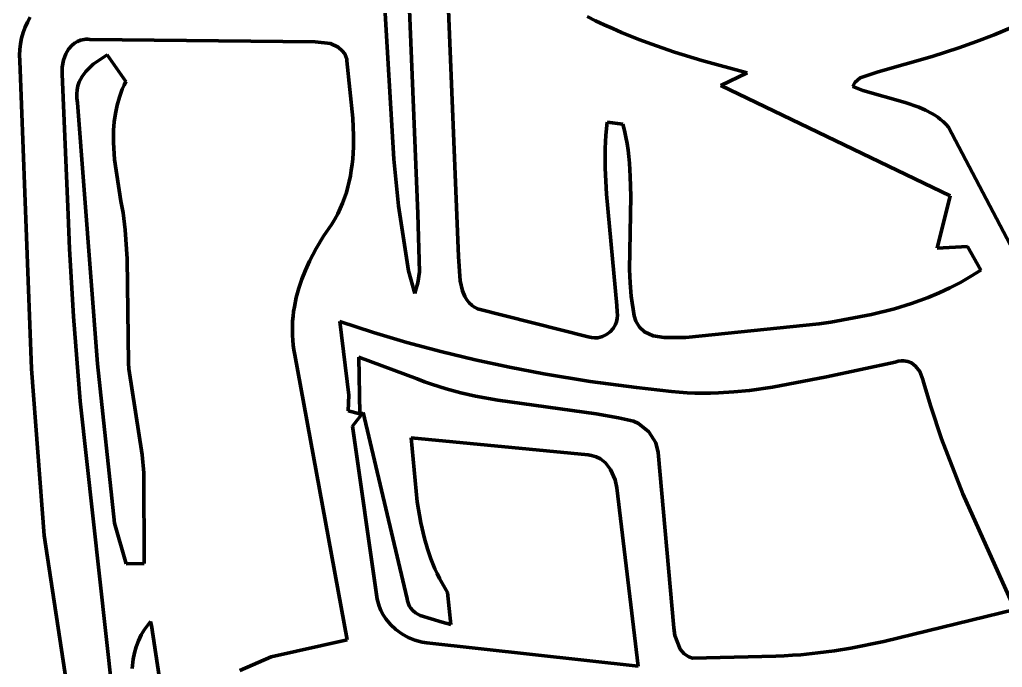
# Model space of a CAD drawing. Header units: millimetres. Extents: x 0 to 14, y 0 to 17.6.
# Drawn here: x 3.484 to 5.435, y 7.003 to 8.29 of the extents above; entities that cross this region are included whole.
import ezdxf

# ---------------------------------------------------------------- set-up
doc = ezdxf.new("R2010")
doc.units = ezdxf.units.MM
doc.layers.add('color#010506ff', color=7, linetype='CONTINUOUS', lineweight=100)
doc.layers.add('color#ffffffff', color=7, linetype='CONTINUOUS', lineweight=100)

msp = doc.modelspace()

# ---------------------------------------------------------------- linework, layer by layer
at = {"layer": 'color#010506ff'}
for p, q in [((4.3265, 8.5395), (4.3556, 7.8192)), ((4.2744, 7.9041), (4.2503, 8.5143)), ((4.208, 8.3367), (4.2272, 8.0128)), ((3.4995, 8.2851), (3.505, 8.295)), ((4.6276, 8.2877), (4.6109, 8.2961)), ((3.4909, 8.2642), (3.4948, 8.2748)), ((3.4948, 8.2748), (3.4995, 8.2851)), ((4.6445, 8.2797), (4.6276, 8.2877)), ((4.6615, 8.2719), (4.6445, 8.2797)), ((5.4532, 8.274), (5.4188, 8.2596)), ((3.4858, 8.242), (3.4879, 8.2532)), ((3.4879, 8.2532), (3.4909, 8.2642)), ((4.6787, 8.2645), (4.6615, 8.2719)), ((4.7135, 8.2505), (4.6787, 8.2645)), ((5.4188, 8.2596), (5.384, 8.2463)), ((3.4845, 8.2307), (3.4858, 8.242)), ((3.588, 8.2387), (3.5813, 8.2311)), ((3.5932, 8.2429), (3.588, 8.2387)), ((3.5989, 8.2463), (3.5932, 8.2429)), ((3.6052, 8.2488), (3.5989, 8.2463)), ((3.6121, 8.2504), (3.6052, 8.2488)), ((3.6157, 8.2507), (3.6121, 8.2504)), ((3.6195, 8.2508), (3.6157, 8.2507)), ((3.6234, 8.2505), (3.6195, 8.2508)), ((4.0707, 8.246), (3.6234, 8.2505)), ((4.1011, 8.2421), (4.0707, 8.246)), ((4.1163, 8.2351), (4.1011, 8.2421)), ((4.1245, 8.2281), (4.1163, 8.2351)), ((4.7488, 8.2375), (4.7135, 8.2505)), ((4.7844, 8.2254), (4.7488, 8.2375)), ((5.3489, 8.2338), (5.2956, 8.2166)), ((5.384, 8.2463), (5.3489, 8.2338)), ((3.4841, 8.2193), (3.4845, 8.2307)), ((3.4847, 8.2078), (3.4841, 8.2193)), ((3.5759, 8.2222), (3.5709, 8.2091)), ((3.5813, 8.2311), (3.5759, 8.2222)), ((3.6298, 8.2011), (3.6578, 8.2199)), ((3.6578, 8.2199), (3.695, 8.1671)), ((4.1294, 8.2216), (4.1245, 8.2281)), ((4.1318, 8.2166), (4.1294, 8.2216)), ((4.1334, 8.2111), (4.1318, 8.2166)), ((4.8383, 8.2089), (4.7844, 8.2254)), ((5.2956, 8.2166), (5.1885, 8.1861)), ((3.5076, 7.5964), (3.4847, 8.2078)), ((3.5709, 8.2091), (3.5684, 8.1951)), ((3.5684, 8.1951), (3.5684, 8.1812)), ((3.6152, 8.1866), (3.6298, 8.2011)), ((4.134, 8.2082), (4.1334, 8.2111)), ((4.1457, 8.0938), (4.134, 8.2082)), ((4.9283, 8.1844), (4.8383, 8.2089)), ((3.5684, 8.1812), (3.5805, 7.902)), ((3.6026, 8.1662), (3.6081, 8.1768)), ((3.6081, 8.1768), (3.6152, 8.1866)), ((4.8763, 8.1588), (4.9283, 8.1844)), ((5.1885, 8.1861), (5.1528, 8.1742)), ((3.5982, 8.1507), (3.5999, 8.1586)), ((3.5999, 8.1586), (3.6026, 8.1662)), ((3.6913, 8.1594), (3.6879, 8.1516)), ((3.695, 8.1671), (3.6913, 8.1594)), ((5.3315, 7.9401), (4.8763, 8.1588)), ((5.1421, 8.165), (5.138, 8.1573)), ((5.138, 8.1573), (5.1578, 8.1493)), ((5.1528, 8.1742), (5.1421, 8.165)), ((3.5974, 8.1424), (3.5982, 8.1507)), ((3.5976, 8.1336), (3.5974, 8.1424)), ((3.6822, 8.1358), (3.6777, 8.1197)), ((3.6849, 8.1437), (3.6822, 8.1358)), ((3.6879, 8.1516), (3.6849, 8.1437)), ((5.1578, 8.1493), (5.2422, 8.1254)), ((3.599, 8.1245), (3.5976, 8.1336)), ((3.6384, 7.6059), (3.599, 8.1245)), ((3.6777, 8.1197), (3.6743, 8.1035)), ((5.2422, 8.1254), (5.2696, 8.116)), ((3.6743, 8.1035), (3.672, 8.0871)), ((5.2696, 8.116), (5.2826, 8.1102)), ((5.2826, 8.1102), (5.2951, 8.1036)), ((5.2951, 8.1036), (5.3011, 8.0998)), ((5.3011, 8.0998), (5.307, 8.0958)), ((3.672, 8.0871), (3.6707, 8.0705)), ((4.147, 8.0592), (4.1457, 8.0938)), ((4.6482, 8.0602), (4.6506, 8.0863)), ((4.6506, 8.0863), (4.6819, 8.0823)), ((4.6819, 8.0823), (4.6851, 8.0695)), ((5.307, 8.0958), (5.3126, 8.0915)), ((5.3126, 8.0915), (5.3181, 8.0868)), ((5.3181, 8.0868), (5.3233, 8.0818)), ((5.3233, 8.0818), (5.3283, 8.0764)), ((3.6707, 8.0705), (3.6702, 8.0455)), ((4.1467, 8.0362), (4.147, 8.0592)), ((4.6468, 8.0341), (4.6482, 8.0602)), ((4.6851, 8.0695), (4.6879, 8.0566)), ((5.3283, 8.0764), (5.4848, 7.7779)), ((3.6702, 8.0455), (3.6722, 8.0119)), ((4.6879, 8.0566), (4.6902, 8.0437)), ((4.6902, 8.0437), (4.6921, 8.0308)), ((4.1453, 8.0134), (4.1467, 8.0362)), ((4.6466, 7.995), (4.6468, 8.0341)), ((4.6921, 8.0308), (4.6937, 8.0178)), ((3.6722, 8.0119), (3.6853, 7.9291)), ((4.1426, 7.9908), (4.1441, 8.0021)), ((4.1441, 8.0021), (4.1453, 8.0134)), ((4.2272, 8.0128), (4.2364, 7.9198)), ((4.6937, 8.0178), (4.6949, 8.0047)), ((4.6949, 8.0047), (4.6965, 7.9785)), ((4.1385, 7.9685), (4.1407, 7.9796)), ((4.1407, 7.9796), (4.1426, 7.9908)), ((4.6489, 7.943), (4.6466, 7.995)), ((4.1358, 7.9575), (4.1385, 7.9685)), ((4.6965, 7.9785), (4.6972, 7.939)), ((4.1291, 7.9358), (4.1327, 7.9466)), ((4.1327, 7.9466), (4.1358, 7.9575)), ((4.6697, 7.7222), (4.6489, 7.943)), ((3.6853, 7.9291), (3.6894, 7.9063)), ((4.1206, 7.9145), (4.1251, 7.9251)), ((4.1251, 7.9251), (4.1291, 7.9358)), ((4.6972, 7.939), (4.6951, 7.7932)), ((5.3054, 7.836), (5.3315, 7.9401)), ((3.5805, 7.902), (3.5833, 7.8345)), ((3.6894, 7.9063), (3.6939, 7.8721)), ((4.1099, 7.8938), (4.1155, 7.9041)), ((4.1155, 7.9041), (4.1206, 7.9145)), ((4.2364, 7.9198), (4.2563, 7.7907)), ((4.278, 7.7886), (4.2744, 7.9041)), ((4.0876, 7.86), (4.1038, 7.8836)), ((4.1038, 7.8836), (4.1099, 7.8938)), ((3.6939, 7.8721), (3.6978, 7.8148)), ((4.0726, 7.8354), (4.0876, 7.86)), ((3.5833, 7.8345), (3.591, 7.6999)), ((4.0593, 7.8099), (4.0726, 7.8354)), ((5.3656, 7.8389), (5.3054, 7.836)), ((5.3921, 7.7924), (5.3656, 7.8389)), ((3.6978, 7.8148), (3.7005, 7.6075)), ((4.0514, 7.7924), (4.0593, 7.8099)), ((4.3556, 7.8192), (4.3585, 7.7707)), ((4.0444, 7.7746), (4.0514, 7.7924)), ((4.2563, 7.7907), (4.2685, 7.7456)), ((4.2746, 7.7669), (4.278, 7.7886)), ((4.6951, 7.7932), (4.6962, 7.7668)), ((5.3722, 7.7796), (5.3921, 7.7924)), ((4.0383, 7.7565), (4.0444, 7.7746)), ((4.2703, 7.7509), (4.2746, 7.7669)), ((4.3585, 7.7707), (4.3631, 7.7509)), ((4.6962, 7.7668), (4.6984, 7.7406)), ((5.331, 7.757), (5.3518, 7.7678)), ((5.3518, 7.7678), (5.3722, 7.7796)), ((4.0334, 7.7381), (4.0383, 7.7565)), ((4.2685, 7.7456), (4.2703, 7.7509)), ((4.3631, 7.7509), (4.3677, 7.74)), ((5.2881, 7.738), (5.3097, 7.7471)), ((5.3097, 7.7471), (5.331, 7.757)), ((4.0295, 7.7195), (4.0334, 7.7381)), ((4.3677, 7.74), (4.3717, 7.7334)), ((4.3717, 7.7334), (4.3766, 7.7273)), ((4.3766, 7.7273), (4.3825, 7.722)), ((4.6984, 7.7406), (4.6999, 7.7275)), ((4.6999, 7.7275), (4.7019, 7.7145)), ((5.2213, 7.7156), (5.255, 7.726)), ((5.255, 7.726), (5.2881, 7.738)), ((4.0269, 7.7007), (4.0281, 7.7101)), ((4.0281, 7.7101), (4.0295, 7.7195)), ((4.3825, 7.722), (4.3859, 7.7195)), ((4.3859, 7.7195), (4.3895, 7.7173)), ((4.3895, 7.7173), (4.3934, 7.7153)), ((4.3934, 7.7153), (4.6129, 7.6598)), ((4.6704, 7.7092), (4.6697, 7.7222)), ((4.671, 7.7025), (4.6704, 7.7092)), ((4.7019, 7.7145), (4.7042, 7.7015)), ((5.1756, 7.7041), (5.2213, 7.7156)), ((3.591, 7.6999), (3.6042, 7.5318)), ((4.0256, 7.6817), (4.0261, 7.6912)), ((4.0261, 7.6912), (4.0269, 7.7007)), ((4.12, 7.6905), (4.1375, 7.5436)), ((4.1863, 7.6687), (4.12, 7.6905)), ((4.6672, 7.6841), (4.6693, 7.6899)), ((4.6693, 7.6899), (4.6706, 7.6961)), ((4.6706, 7.6961), (4.671, 7.7025)), ((4.7042, 7.7015), (4.7075, 7.6906)), ((4.7075, 7.6906), (4.7147, 7.6791)), ((5.0713, 7.6859), (5.0945, 7.6892)), ((5.0945, 7.6892), (5.1756, 7.7041)), ((4.0255, 7.6722), (4.0256, 7.6817)), ((4.0257, 7.6626), (4.0255, 7.6722)), ((4.2531, 7.6488), (4.1863, 7.6687)), ((4.6492, 7.6642), (4.6565, 7.6696)), ((4.6565, 7.6696), (4.6626, 7.6763)), ((4.6626, 7.6763), (4.6672, 7.6841)), ((4.7147, 7.6791), (4.7246, 7.67)), ((4.7246, 7.67), (4.7418, 7.6616)), ((4.8065, 7.6585), (5.0713, 7.6859)), ((4.0263, 7.653), (4.0257, 7.6626)), ((4.0273, 7.6434), (4.0263, 7.653)), ((4.3204, 7.6306), (4.2531, 7.6488)), ((4.6129, 7.6598), (4.6193, 7.6583)), ((4.6193, 7.6583), (4.6257, 7.6578)), ((4.6257, 7.6578), (4.632, 7.6581)), ((4.632, 7.6581), (4.641, 7.6603)), ((4.641, 7.6603), (4.6492, 7.6642)), ((4.7418, 7.6616), (4.7639, 7.6586)), ((4.7639, 7.6586), (4.8065, 7.6585)), ((4.0286, 7.6338), (4.0273, 7.6434)), ((4.0304, 7.6242), (4.0286, 7.6338)), ((4.3882, 7.6141), (4.3204, 7.6306)), ((4.1345, 7.0578), (4.0304, 7.6242)), ((4.1594, 7.5071), (4.1575, 7.6193)), ((4.1575, 7.6193), (4.2736, 7.5762)), ((4.4564, 7.5994), (4.3882, 7.6141)), ((5.2223, 7.6093), (5.0858, 7.5802)), ((5.2283, 7.6113), (5.2223, 7.6093)), ((5.234, 7.6123), (5.2283, 7.6113)), ((5.2396, 7.6124), (5.234, 7.6123)), ((5.2474, 7.611), (5.2396, 7.6124)), ((5.2545, 7.6079), (5.2474, 7.611)), ((3.533, 7.2649), (3.5076, 7.5964)), ((3.6724, 7.29), (3.6384, 7.6059)), ((3.7005, 7.6075), (3.7012, 7.596)), ((3.7012, 7.596), (3.7273, 7.4254)), ((4.5249, 7.5862), (4.4564, 7.5994)), ((5.2628, 7.6015), (5.2545, 7.6079)), ((5.2711, 7.5908), (5.2628, 7.6015)), ((5.2775, 7.5751), (5.2711, 7.5908)), ((4.2736, 7.5762), (4.2878, 7.5707)), ((4.2878, 7.5707), (4.302, 7.5656)), ((4.6167, 7.5712), (4.5249, 7.5862)), ((4.7089, 7.5589), (4.6167, 7.5712)), ((5.0858, 7.5802), (4.979, 7.5598)), ((5.2787, 7.5696), (5.2775, 7.5751)), ((4.302, 7.5656), (4.3164, 7.5609)), ((4.3164, 7.5609), (4.3309, 7.5565)), ((4.3309, 7.5565), (4.3454, 7.5525)), ((4.3454, 7.5525), (4.36, 7.5488)), ((4.7782, 7.5513), (4.7089, 7.5589)), ((4.7938, 7.5499), (4.7782, 7.5513)), ((4.9022, 7.5505), (4.8714, 7.5486)), ((4.933, 7.5535), (4.9022, 7.5505)), ((4.979, 7.5598), (4.933, 7.5535)), ((5.293, 7.5212), (5.2787, 7.5696)), ((3.6042, 7.5318), (3.6712, 6.9285)), ((4.1375, 7.5436), (4.1361, 7.5127)), ((4.36, 7.5488), (4.3894, 7.5422)), ((4.3894, 7.5422), (4.4338, 7.534)), ((4.4338, 7.534), (4.6286, 7.5068)), ((4.8094, 7.5488), (4.7938, 7.5499)), ((4.8249, 7.5482), (4.8094, 7.5488)), ((4.8404, 7.548), (4.8249, 7.5482)), ((4.8559, 7.5481), (4.8404, 7.548)), ((4.8714, 7.5486), (4.8559, 7.5481)), ((4.1361, 7.5127), (4.1594, 7.5071)), ((5.3143, 7.4574), (5.293, 7.5212)), ((4.1662, 7.5095), (4.1452, 7.4825)), ((4.2472, 7.1647), (4.1662, 7.5095)), ((4.6286, 7.5068), (4.6732, 7.4988)), ((4.6732, 7.4988), (4.7026, 7.4924)), ((4.7026, 7.4924), (4.713, 7.4876)), ((4.1452, 7.4825), (4.194, 7.1389)), ((4.713, 7.4876), (4.7331, 7.4714)), ((4.6128, 7.4251), (4.2611, 7.4594)), ((4.2611, 7.4594), (4.2731, 7.3321)), ((4.7331, 7.4714), (4.7469, 7.4495)), ((5.3567, 7.3477), (5.3143, 7.4574)), ((4.7469, 7.4495), (4.7518, 7.43)), ((3.7273, 7.4254), (3.7304, 7.3896)), ((4.6194, 7.4244), (4.6128, 7.4251)), ((4.6287, 7.4216), (4.6194, 7.4244)), ((4.6371, 7.4172), (4.6287, 7.4216)), ((4.6469, 7.4092), (4.6371, 7.4172)), ((4.7518, 7.43), (4.7832, 7.082)), ((4.6569, 7.3964), (4.6469, 7.4092)), ((4.6663, 7.3755), (4.6569, 7.3964)), ((3.7304, 7.3896), (3.731, 7.2093)), ((4.6695, 7.3599), (4.6663, 7.3755)), ((4.7123, 7.0058), (4.6695, 7.3599)), ((5.4598, 7.1179), (5.3567, 7.3477)), ((4.2731, 7.3321), (4.2804, 7.2901)), ((3.6957, 7.2091), (3.6724, 7.29)), ((4.2804, 7.2901), (4.2877, 7.2591)), ((3.6194, 6.696), (3.533, 7.2649)), ((4.2877, 7.2591), (4.2937, 7.2388)), ((4.2937, 7.2388), (4.3006, 7.2187)), ((4.3006, 7.2187), (4.3087, 7.1991)), ((3.731, 7.2093), (3.6957, 7.2091)), ((4.3087, 7.1991), (4.3131, 7.1894)), ((4.3131, 7.1894), (4.3179, 7.1798)), ((4.3179, 7.1798), (4.323, 7.1704)), ((4.2533, 7.1392), (4.2472, 7.1647)), ((4.323, 7.1704), (4.3284, 7.161)), ((4.3284, 7.161), (4.3338, 7.152)), ((4.3338, 7.152), (4.34, 7.0882)), ((4.194, 7.1389), (4.195, 7.1342)), ((4.195, 7.1342), (4.1977, 7.1249)), ((4.1977, 7.1249), (4.2014, 7.116)), ((4.2542, 7.1351), (4.2533, 7.1392)), ((4.2553, 7.1313), (4.2542, 7.1351)), ((4.2567, 7.1278), (4.2553, 7.1313)), ((4.2583, 7.1245), (4.2567, 7.1278)), ((4.2603, 7.1215), (4.2583, 7.1245)), ((4.2647, 7.1162), (4.2603, 7.1215)), ((4.2014, 7.116), (4.2059, 7.1075)), ((4.2059, 7.1075), (4.2111, 7.0994)), ((4.27, 7.1117), (4.2647, 7.1162)), ((4.2791, 7.1062), (4.27, 7.1117)), ((4.3227, 7.0932), (4.2791, 7.1062)), ((5.1999, 7.0548), (5.4598, 7.1179)), ((3.7321, 7.0788), (3.7358, 7.0841)), ((3.7358, 7.0841), (3.7399, 7.0894)), ((3.7399, 7.0894), (3.7442, 7.0946)), ((3.7442, 7.0946), (3.7462, 7.0867)), ((3.7462, 7.0867), (3.7791, 6.863)), ((4.2111, 7.0994), (4.2204, 7.0882)), ((4.2204, 7.0882), (4.231, 7.0782)), ((4.34, 7.0882), (4.3227, 7.0932)), ((3.72, 7.0562), (3.7254, 7.0677)), ((3.7254, 7.0677), (3.7321, 7.0788)), ((4.231, 7.0782), (4.2428, 7.0696)), ((4.2428, 7.0696), (4.2556, 7.0625)), ((4.7832, 7.082), (4.7851, 7.0665)), ((4.7851, 7.0665), (4.7953, 7.0395)), ((3.7121, 7.0322), (3.7155, 7.0443)), ((3.7155, 7.0443), (3.72, 7.0562)), ((3.9836, 7.0244), (4.1345, 7.0578)), ((4.2556, 7.0625), (4.269, 7.057)), ((4.269, 7.057), (4.283, 7.0534)), ((4.283, 7.0534), (4.2926, 7.052)), ((4.2926, 7.052), (4.7123, 7.0058)), ((5.1345, 7.0417), (5.1999, 7.0548)), ((3.7096, 7.0198), (3.7121, 7.0322)), ((3.9215, 6.997), (3.9836, 7.0244)), ((4.7953, 7.0395), (4.8036, 7.03)), ((4.8036, 7.03), (4.8124, 7.0244)), ((4.8124, 7.0244), (4.8202, 7.0217)), ((4.8202, 7.0217), (4.9851, 7.0256)), ((4.9851, 7.0256), (5.0019, 7.0262)), ((5.0019, 7.0262), (5.0186, 7.0272)), ((5.0186, 7.0272), (5.0353, 7.0284)), ((5.0353, 7.0284), (5.0685, 7.0319)), ((5.0685, 7.0319), (5.1016, 7.0363)), ((5.1016, 7.0363), (5.1345, 7.0417)), ((3.7075, 7.0008), (3.7096, 7.0198))]:
    msp.add_line(p, q, dxfattribs=at)
at = {"layer": 'color#ffffffff'}
for p, q in [((4.3556, 7.8192), (4.3265, 8.5395)), ((4.2503, 8.5143), (4.2744, 7.9041)), ((4.2272, 8.0128), (4.208, 8.3367)), ((3.505, 8.295), (3.4995, 8.2851)), ((4.6109, 8.2961), (4.6276, 8.2877)), ((3.4948, 8.2748), (3.4909, 8.2642)), ((3.4995, 8.2851), (3.4948, 8.2748)), ((4.6276, 8.2877), (4.6445, 8.2797)), ((4.6445, 8.2797), (4.6615, 8.2719)), ((5.4188, 8.2596), (5.4532, 8.274)), ((3.4879, 8.2532), (3.4858, 8.242)), ((3.4909, 8.2642), (3.4879, 8.2532)), ((4.6615, 8.2719), (4.6787, 8.2645)), ((4.6787, 8.2645), (4.7135, 8.2505)), ((5.384, 8.2463), (5.4188, 8.2596)), ((3.4858, 8.242), (3.4845, 8.2307)), ((3.5813, 8.2311), (3.588, 8.2387)), ((3.588, 8.2387), (3.5932, 8.2429)), ((3.5932, 8.2429), (3.5989, 8.2463)), ((3.5989, 8.2463), (3.6052, 8.2488)), ((3.6052, 8.2488), (3.6121, 8.2504)), ((3.6121, 8.2504), (3.6157, 8.2507)), ((3.6157, 8.2507), (3.6195, 8.2508)), ((3.6195, 8.2508), (3.6234, 8.2505)), ((3.6234, 8.2505), (4.0707, 8.246)), ((4.0707, 8.246), (4.1011, 8.2421)), ((4.1011, 8.2421), (4.1163, 8.2351)), ((4.1163, 8.2351), (4.1245, 8.2281)), ((4.7135, 8.2505), (4.7488, 8.2375)), ((4.7488, 8.2375), (4.7844, 8.2254)), ((5.2956, 8.2166), (5.3489, 8.2338)), ((5.3489, 8.2338), (5.384, 8.2463)), ((3.4845, 8.2307), (3.4841, 8.2193)), ((3.4841, 8.2193), (3.4847, 8.2078)), ((3.5709, 8.2091), (3.5759, 8.2222)), ((3.5759, 8.2222), (3.5813, 8.2311)), ((3.6578, 8.2199), (3.6298, 8.2011)), ((3.695, 8.1671), (3.6578, 8.2199)), ((4.1245, 8.2281), (4.1294, 8.2216)), ((4.1294, 8.2216), (4.1318, 8.2166)), ((4.1318, 8.2166), (4.1334, 8.2111)), ((4.7844, 8.2254), (4.8383, 8.2089)), ((5.1885, 8.1861), (5.2956, 8.2166)), ((3.4847, 8.2078), (3.5076, 7.5964)), ((3.5684, 8.1951), (3.5709, 8.2091)), ((3.5684, 8.1812), (3.5684, 8.1951)), ((3.6298, 8.2011), (3.6152, 8.1866)), ((4.1334, 8.2111), (4.134, 8.2082)), ((4.134, 8.2082), (4.1457, 8.0938)), ((4.8383, 8.2089), (4.9283, 8.1844)), ((3.5805, 7.902), (3.5684, 8.1812)), ((3.6081, 8.1768), (3.6026, 8.1662)), ((3.6152, 8.1866), (3.6081, 8.1768)), ((4.9283, 8.1844), (4.8763, 8.1588)), ((5.1528, 8.1742), (5.1885, 8.1861)), ((3.5999, 8.1586), (3.5982, 8.1507)), ((3.6026, 8.1662), (3.5999, 8.1586)), ((3.6879, 8.1516), (3.6913, 8.1594)), ((3.6913, 8.1594), (3.695, 8.1671)), ((4.8763, 8.1588), (5.3315, 7.9401)), ((5.138, 8.1573), (5.1421, 8.165)), ((5.1578, 8.1493), (5.138, 8.1573)), ((5.1421, 8.165), (5.1528, 8.1742)), ((3.5982, 8.1507), (3.5974, 8.1424)), ((3.5974, 8.1424), (3.5976, 8.1336)), ((3.6777, 8.1197), (3.6822, 8.1358)), ((3.6822, 8.1358), (3.6849, 8.1437)), ((3.6849, 8.1437), (3.6879, 8.1516)), ((5.2422, 8.1254), (5.1578, 8.1493)), ((3.5976, 8.1336), (3.599, 8.1245)), ((3.599, 8.1245), (3.6384, 7.6059)), ((3.6743, 8.1035), (3.6777, 8.1197)), ((5.2696, 8.116), (5.2422, 8.1254)), ((3.672, 8.0871), (3.6743, 8.1035)), ((5.2826, 8.1102), (5.2696, 8.116)), ((5.2951, 8.1036), (5.2826, 8.1102)), ((5.3011, 8.0998), (5.2951, 8.1036)), ((5.307, 8.0958), (5.3011, 8.0998)), ((3.6707, 8.0705), (3.672, 8.0871)), ((4.1457, 8.0938), (4.147, 8.0592)), ((4.6506, 8.0863), (4.6482, 8.0602)), ((4.6819, 8.0823), (4.6506, 8.0863)), ((4.6851, 8.0695), (4.6819, 8.0823)), ((5.3126, 8.0915), (5.307, 8.0958)), ((5.3181, 8.0868), (5.3126, 8.0915)), ((5.3233, 8.0818), (5.3181, 8.0868)), ((5.3283, 8.0764), (5.3233, 8.0818)), ((3.6702, 8.0455), (3.6707, 8.0705)), ((4.147, 8.0592), (4.1467, 8.0362)), ((4.6482, 8.0602), (4.6468, 8.0341)), ((4.6879, 8.0566), (4.6851, 8.0695)), ((5.4848, 7.7779), (5.3283, 8.0764)), ((3.6722, 8.0119), (3.6702, 8.0455)), ((4.6902, 8.0437), (4.6879, 8.0566)), ((4.6921, 8.0308), (4.6902, 8.0437)), ((4.1467, 8.0362), (4.1453, 8.0134)), ((4.6468, 8.0341), (4.6466, 7.995)), ((4.6937, 8.0178), (4.6921, 8.0308)), ((3.6853, 7.9291), (3.6722, 8.0119)), ((4.1441, 8.0021), (4.1426, 7.9908)), ((4.1453, 8.0134), (4.1441, 8.0021)), ((4.2364, 7.9198), (4.2272, 8.0128)), ((4.6949, 8.0047), (4.6937, 8.0178)), ((4.6965, 7.9785), (4.6949, 8.0047)), ((4.1407, 7.9796), (4.1385, 7.9685)), ((4.1426, 7.9908), (4.1407, 7.9796)), ((4.6466, 7.995), (4.6489, 7.943)), ((4.1385, 7.9685), (4.1358, 7.9575)), ((4.6972, 7.939), (4.6965, 7.9785)), ((4.1327, 7.9466), (4.1291, 7.9358)), ((4.1358, 7.9575), (4.1327, 7.9466)), ((4.6489, 7.943), (4.6697, 7.7222)), ((3.6894, 7.9063), (3.6853, 7.9291)), ((4.1251, 7.9251), (4.1206, 7.9145)), ((4.1291, 7.9358), (4.1251, 7.9251)), ((4.6951, 7.7932), (4.6972, 7.939)), ((5.3315, 7.9401), (5.3054, 7.836)), ((3.5833, 7.8345), (3.5805, 7.902)), ((3.6939, 7.8721), (3.6894, 7.9063)), ((4.1155, 7.9041), (4.1099, 7.8938)), ((4.1206, 7.9145), (4.1155, 7.9041)), ((4.2563, 7.7907), (4.2364, 7.9198)), ((4.2744, 7.9041), (4.278, 7.7886)), ((4.1038, 7.8836), (4.0876, 7.86)), ((4.1099, 7.8938), (4.1038, 7.8836)), ((3.6978, 7.8148), (3.6939, 7.8721)), ((4.0876, 7.86), (4.0726, 7.8354)), ((3.591, 7.6999), (3.5833, 7.8345)), ((4.0726, 7.8354), (4.0593, 7.8099)), ((5.3054, 7.836), (5.3656, 7.8389)), ((5.3656, 7.8389), (5.3921, 7.7924)), ((3.7005, 7.6075), (3.6978, 7.8148)), ((4.0593, 7.8099), (4.0514, 7.7924)), ((4.3585, 7.7707), (4.3556, 7.8192)), ((4.0514, 7.7924), (4.0444, 7.7746)), ((4.2685, 7.7456), (4.2563, 7.7907)), ((4.278, 7.7886), (4.2746, 7.7669)), ((4.6962, 7.7668), (4.6951, 7.7932)), ((5.3921, 7.7924), (5.3722, 7.7796)), ((4.0444, 7.7746), (4.0383, 7.7565)), ((4.2746, 7.7669), (4.2703, 7.7509)), ((4.3631, 7.7509), (4.3585, 7.7707)), ((4.6984, 7.7406), (4.6962, 7.7668)), ((5.3518, 7.7678), (5.331, 7.757)), ((5.3722, 7.7796), (5.3518, 7.7678)), ((4.0383, 7.7565), (4.0334, 7.7381)), ((4.2703, 7.7509), (4.2685, 7.7456)), ((4.3677, 7.74), (4.3631, 7.7509)), ((5.3097, 7.7471), (5.2881, 7.738)), ((5.331, 7.757), (5.3097, 7.7471)), ((4.0334, 7.7381), (4.0295, 7.7195)), ((4.3717, 7.7334), (4.3677, 7.74)), ((4.3766, 7.7273), (4.3717, 7.7334)), ((4.3825, 7.722), (4.3766, 7.7273)), ((4.6999, 7.7275), (4.6984, 7.7406)), ((4.7019, 7.7145), (4.6999, 7.7275)), ((5.255, 7.726), (5.2213, 7.7156)), ((5.2881, 7.738), (5.255, 7.726)), ((4.0281, 7.7101), (4.0269, 7.7007)), ((4.0295, 7.7195), (4.0281, 7.7101)), ((4.3859, 7.7195), (4.3825, 7.722)), ((4.3895, 7.7173), (4.3859, 7.7195)), ((4.3934, 7.7153), (4.3895, 7.7173)), ((4.6129, 7.6598), (4.3934, 7.7153)), ((4.6697, 7.7222), (4.6704, 7.7092)), ((4.6704, 7.7092), (4.671, 7.7025)), ((4.7042, 7.7015), (4.7019, 7.7145)), ((5.2213, 7.7156), (5.1756, 7.7041)), ((3.6042, 7.5318), (3.591, 7.6999)), ((4.0261, 7.6912), (4.0256, 7.6817)), ((4.0269, 7.7007), (4.0261, 7.6912)), ((4.12, 7.6905), (4.1863, 7.6687)), ((4.1375, 7.5436), (4.12, 7.6905)), ((4.6693, 7.6899), (4.6672, 7.6841)), ((4.6706, 7.6961), (4.6693, 7.6899)), ((4.671, 7.7025), (4.6706, 7.6961)), ((4.7075, 7.6906), (4.7042, 7.7015)), ((4.7147, 7.6791), (4.7075, 7.6906)), ((5.0945, 7.6892), (5.0713, 7.6859)), ((5.1756, 7.7041), (5.0945, 7.6892)), ((4.0256, 7.6817), (4.0255, 7.6722)), ((4.0255, 7.6722), (4.0257, 7.6626)), ((4.1863, 7.6687), (4.2531, 7.6488)), ((4.6565, 7.6696), (4.6492, 7.6642)), ((4.6626, 7.6763), (4.6565, 7.6696)), ((4.6672, 7.6841), (4.6626, 7.6763)), ((4.7246, 7.67), (4.7147, 7.6791)), ((4.7418, 7.6616), (4.7246, 7.67)), ((5.0713, 7.6859), (4.8065, 7.6585)), ((4.0257, 7.6626), (4.0263, 7.653)), ((4.0263, 7.653), (4.0273, 7.6434)), ((4.2531, 7.6488), (4.3204, 7.6306)), ((4.6193, 7.6583), (4.6129, 7.6598)), ((4.6257, 7.6578), (4.6193, 7.6583)), ((4.632, 7.6581), (4.6257, 7.6578)), ((4.641, 7.6603), (4.632, 7.6581)), ((4.6492, 7.6642), (4.641, 7.6603)), ((4.7639, 7.6586), (4.7418, 7.6616)), ((4.8065, 7.6585), (4.7639, 7.6586)), ((4.0273, 7.6434), (4.0286, 7.6338)), ((4.0286, 7.6338), (4.0304, 7.6242)), ((4.3204, 7.6306), (4.3882, 7.6141)), ((4.0304, 7.6242), (4.1345, 7.0578)), ((4.2736, 7.5762), (4.1575, 7.6193)), ((4.1575, 7.6193), (4.1594, 7.5071)), ((4.3882, 7.6141), (4.4564, 7.5994)), ((5.0858, 7.5802), (5.2223, 7.6093)), ((5.2223, 7.6093), (5.2283, 7.6113)), ((5.2283, 7.6113), (5.234, 7.6123)), ((5.234, 7.6123), (5.2396, 7.6124)), ((5.2396, 7.6124), (5.2474, 7.611)), ((5.2474, 7.611), (5.2545, 7.6079)), ((3.5076, 7.5964), (3.533, 7.2649)), ((3.6384, 7.6059), (3.6724, 7.29)), ((3.7012, 7.596), (3.7005, 7.6075)), ((3.7273, 7.4254), (3.7012, 7.596)), ((4.4564, 7.5994), (4.5249, 7.5862)), ((5.2545, 7.6079), (5.2628, 7.6015)), ((5.2628, 7.6015), (5.2711, 7.5908)), ((5.2711, 7.5908), (5.2775, 7.5751)), ((4.2878, 7.5707), (4.2736, 7.5762)), ((4.302, 7.5656), (4.2878, 7.5707)), ((4.5249, 7.5862), (4.6167, 7.5712)), ((4.6167, 7.5712), (4.7089, 7.5589)), ((4.979, 7.5598), (5.0858, 7.5802)), ((5.2775, 7.5751), (5.2787, 7.5696)), ((4.3164, 7.5609), (4.302, 7.5656)), ((4.3309, 7.5565), (4.3164, 7.5609)), ((4.3454, 7.5525), (4.3309, 7.5565)), ((4.36, 7.5488), (4.3454, 7.5525)), ((4.7089, 7.5589), (4.7782, 7.5513)), ((4.7782, 7.5513), (4.7938, 7.5499)), ((4.8714, 7.5486), (4.9022, 7.5505)), ((4.9022, 7.5505), (4.933, 7.5535)), ((4.933, 7.5535), (4.979, 7.5598)), ((5.2787, 7.5696), (5.293, 7.5212)), ((3.6712, 6.9285), (3.6042, 7.5318)), ((4.1361, 7.5127), (4.1375, 7.5436)), ((4.3894, 7.5422), (4.36, 7.5488)), ((4.4338, 7.534), (4.3894, 7.5422)), ((4.6286, 7.5068), (4.4338, 7.534)), ((4.7938, 7.5499), (4.8094, 7.5488)), ((4.8094, 7.5488), (4.8249, 7.5482)), ((4.8249, 7.5482), (4.8404, 7.548)), ((4.8404, 7.548), (4.8559, 7.5481)), ((4.8559, 7.5481), (4.8714, 7.5486)), ((4.1594, 7.5071), (4.1361, 7.5127)), ((5.293, 7.5212), (5.3143, 7.4574)), ((4.1452, 7.4825), (4.1662, 7.5095)), ((4.1662, 7.5095), (4.2472, 7.1647)), ((4.6732, 7.4988), (4.6286, 7.5068)), ((4.7026, 7.4924), (4.6732, 7.4988)), ((4.713, 7.4876), (4.7026, 7.4924)), ((4.194, 7.1389), (4.1452, 7.4825)), ((4.7331, 7.4714), (4.713, 7.4876)), ((4.2731, 7.3321), (4.2611, 7.4594)), ((4.2611, 7.4594), (4.6128, 7.4251)), ((4.7469, 7.4495), (4.7331, 7.4714)), ((5.3143, 7.4574), (5.3567, 7.3477)), ((4.7518, 7.43), (4.7469, 7.4495)), ((3.7304, 7.3896), (3.7273, 7.4254)), ((4.6128, 7.4251), (4.6194, 7.4244)), ((4.6194, 7.4244), (4.6287, 7.4216)), ((4.6287, 7.4216), (4.6371, 7.4172)), ((4.6371, 7.4172), (4.6469, 7.4092)), ((4.7832, 7.082), (4.7518, 7.43)), ((4.6469, 7.4092), (4.6569, 7.3964)), ((4.6569, 7.3964), (4.6663, 7.3755)), ((3.731, 7.2093), (3.7304, 7.3896)), ((4.6663, 7.3755), (4.6695, 7.3599)), ((4.6695, 7.3599), (4.7123, 7.0058)), ((5.3567, 7.3477), (5.4598, 7.1179)), ((4.2804, 7.2901), (4.2731, 7.3321)), ((3.6724, 7.29), (3.6957, 7.2091)), ((4.2877, 7.2591), (4.2804, 7.2901)), ((3.533, 7.2649), (3.6194, 6.696)), ((4.2937, 7.2388), (4.2877, 7.2591)), ((4.3006, 7.2187), (4.2937, 7.2388)), ((4.3087, 7.1991), (4.3006, 7.2187)), ((3.6957, 7.2091), (3.731, 7.2093)), ((4.3131, 7.1894), (4.3087, 7.1991)), ((4.3179, 7.1798), (4.3131, 7.1894)), ((4.323, 7.1704), (4.3179, 7.1798)), ((4.2472, 7.1647), (4.2533, 7.1392)), ((4.3284, 7.161), (4.323, 7.1704)), ((4.3338, 7.152), (4.3284, 7.161)), ((4.34, 7.0882), (4.3338, 7.152)), ((4.195, 7.1342), (4.194, 7.1389)), ((4.1977, 7.1249), (4.195, 7.1342)), ((4.2014, 7.116), (4.1977, 7.1249)), ((4.2533, 7.1392), (4.2542, 7.1351)), ((4.2542, 7.1351), (4.2553, 7.1313)), ((4.2553, 7.1313), (4.2567, 7.1278)), ((4.2567, 7.1278), (4.2583, 7.1245)), ((4.2583, 7.1245), (4.2603, 7.1215)), ((4.2603, 7.1215), (4.2647, 7.1162)), ((4.2059, 7.1075), (4.2014, 7.116)), ((4.2111, 7.0994), (4.2059, 7.1075)), ((4.2647, 7.1162), (4.27, 7.1117)), ((4.27, 7.1117), (4.2791, 7.1062)), ((4.2791, 7.1062), (4.3227, 7.0932)), ((5.4598, 7.1179), (5.1999, 7.0548)), ((3.7358, 7.0841), (3.7321, 7.0788)), ((3.7399, 7.0894), (3.7358, 7.0841)), ((3.7442, 7.0946), (3.7399, 7.0894)), ((3.7462, 7.0867), (3.7442, 7.0946)), ((3.7791, 6.863), (3.7462, 7.0867)), ((4.2204, 7.0882), (4.2111, 7.0994)), ((4.231, 7.0782), (4.2204, 7.0882)), ((4.3227, 7.0932), (4.34, 7.0882)), ((3.7254, 7.0677), (3.72, 7.0562)), ((3.7321, 7.0788), (3.7254, 7.0677)), ((4.2428, 7.0696), (4.231, 7.0782)), ((4.2556, 7.0625), (4.2428, 7.0696)), ((4.7851, 7.0665), (4.7832, 7.082)), ((4.7953, 7.0395), (4.7851, 7.0665)), ((3.7155, 7.0443), (3.7121, 7.0322)), ((3.72, 7.0562), (3.7155, 7.0443)), ((4.1345, 7.0578), (3.9836, 7.0244)), ((4.269, 7.057), (4.2556, 7.0625)), ((4.283, 7.0534), (4.269, 7.057)), ((4.2926, 7.052), (4.283, 7.0534)), ((4.7123, 7.0058), (4.2926, 7.052)), ((5.1999, 7.0548), (5.1345, 7.0417)), ((3.7121, 7.0322), (3.7096, 7.0198)), ((3.9836, 7.0244), (3.9215, 6.997)), ((4.8036, 7.03), (4.7953, 7.0395)), ((4.8124, 7.0244), (4.8036, 7.03)), ((4.8202, 7.0217), (4.8124, 7.0244)), ((4.9851, 7.0256), (4.8202, 7.0217)), ((5.0019, 7.0262), (4.9851, 7.0256)), ((5.0186, 7.0272), (5.0019, 7.0262)), ((5.0353, 7.0284), (5.0186, 7.0272)), ((5.0685, 7.0319), (5.0353, 7.0284)), ((5.1016, 7.0363), (5.0685, 7.0319)), ((5.1345, 7.0417), (5.1016, 7.0363)), ((3.7096, 7.0198), (3.7075, 7.0008))]:
    msp.add_line(p, q, dxfattribs=at)

doc.saveas('drawing.dxf')
